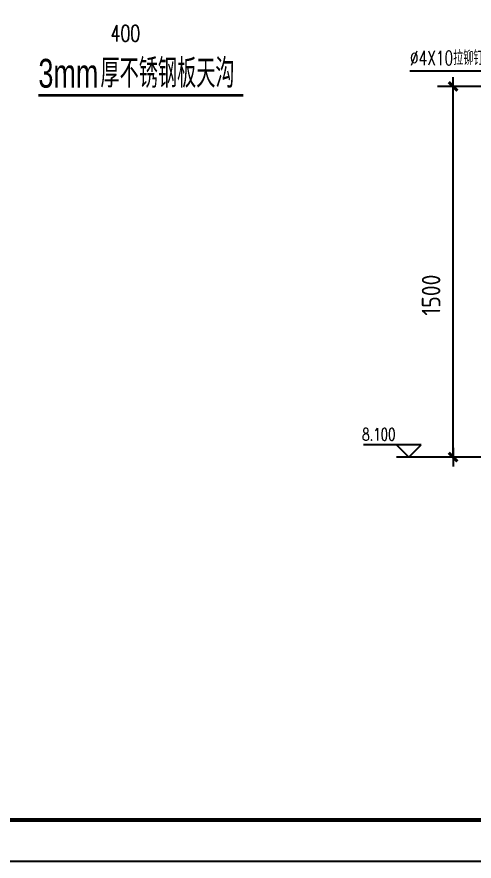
# Model space of a CAD drawing. Extents: x 39560 to 217760, y -140239 to 277665.
# Drawn here: x 125792 to 136902, y -140239 to -119739 of the extents above; entities that cross this region are included whole.
import ezdxf

# ---------------------------------------------------------------- set-up
doc = ezdxf.new("R2010")
doc.units = 0
doc.header["$LTSCALE"] = 1000
doc.header["$MEASUREMENT"] = 0
for name, color, linetype in [('AXIS', 3, 'Continuous'), ('DIM_ELEV', 3, 'Continuous'), ('DIM_SYMB', 3, 'Continuous'), ('PUB_DIM', 3, 'Continuous'), ('PUB_TEXT', 7, 'Continuous'), ('PUB_TITLE', 4, 'Continuous')]:
    doc.layers.add(name, color=color, linetype=linetype)
doc.styles.add('_TCH_DIM', font='SIMPLEX', dxfattribs={"bigfont": 'GBCBIG'})
doc.styles.add('HZTXT', font='ROMANS.shx', dxfattribs={"width": 0.6, "bigfont": 'HZTXT.shx'})
doc.styles.get("Standard").update_dxf_attribs({"font": 'gbenor.shx', "bigfont": 'gbcbig.shx'})
doc.styles.add('天和', font='天和字符.shx', dxfattribs={"width": 0.7, "bigfont": '天和汉字.shx'})

# ---------------------------------------------------------------- blocks, each defined once
blk = doc.blocks.new('_DIMX')
blk.add_line((-150, 0), (150, 0))
at = {"const_width": 50}
blk.add_lwpolyline([(-70, -70), (70, 70)], dxfattribs=at)

msp = doc.modelspace()

# ---------------------------------------------------------------- linework, layer by layer
at = {"layer": 'AXIS'}
for p, q in [((138481.606, -121430.941, 53780), (136015.921, -121430.941, 53780)), ((136390.921, -130429.441, 53780), (136390.921, -121432.441, 53780)), ((138481.606, -130430.941, 53780), (136015.921, -130430.941, 53780))]:
    msp.add_line(p, q, dxfattribs=at)
at = {"layer": 'DIM_ELEV'}
for p, q in [((135615.921, -130130.941, 26890), (134211.921, -130130.941, 26890)), ((135315.921, -130430.941, 26890), (135015.921, -130130.941, 26890)), ((135315.921, -130430.941, 26890), (135615.921, -130130.941, 26890)), ((136015.921, -130430.941, 26890), (135015.921, -130430.941, 26890))]:
    msp.add_line(p, q, dxfattribs=at)
at = {"layer": 'DIM_SYMB', "const_width": 70, "elevation": 26890}
msp.add_lwpolyline([(126315.179, -121645.27), (131292.556, -121645.27)], dxfattribs=at)
at = {"layer": 'PUB_DIM', "color": 7, "linetype": 'ByBlock'}
msp.add_line((138592.671, -121061.347, 54280), (135343.085, -121061.347, 54280), dxfattribs=at)
at = {"layer": 'PUB_TITLE'}
msp.add_lwpolyline([(98959.763, -140239.081), (158359.763, -140239.081), (158359.763, -98239.081), (98959.763, -98239.081)], close=True, dxfattribs=at)
at = {"layer": 'PUB_TITLE', "const_width": 100}
msp.add_lwpolyline([(99959.763, -139239.081), (157359.763, -139239.081), (157359.763, -99239.081), (99959.763, -99239.081)], close=True, dxfattribs=at)

# ---------------------------------------------------------------- block references
at = {"layer": 'AXIS', "xscale": 1.5, "yscale": 1.5, "zscale": 1.5}
for p, rotation in [((136390.921, -121430.941, 53780), 90), ((136390.921, -130430.941, 53780), 270)]:
    msp.add_blockref('_DIMX', p, dxfattribs=dict(at, rotation=rotation))

# ---------------------------------------------------------------- texts
at = {"layer": 'AXIS', "color": 7, "insert": (135856.471, -126494.922, 54280), "char_height": 450, "attachment_point": 5, "rotation": 90}
msp.add_mtext('\\A1;1500', dxfattribs=at)
at = {"layer": 'PUB_TEXT'}
for s, height, style, width, p in [('400', 400, 'HZTXT', 0.7, (128068.984, -120338.094, 53780)), ('%%C4X10拉铆钉@300', 350, 'HZTXT', 0.7, (135343.085, -120911.347, 54280)), ('厚不锈钢板天沟', 700, '天和', 0.7, (127822.871, -121458.946, 53780)), ('3mm', 700, '天和', 0.7, (126315.179, -121458.946, 53780)), ('8.100', 297.5, '_TCH_DIM', 0.705882, (134181.921, -130025.941, 26890))]:
    msp.add_text(s, height=height, dxfattribs=dict(at, style=style, width=width)).set_placement(p)

doc.saveas('drawing.dxf')
